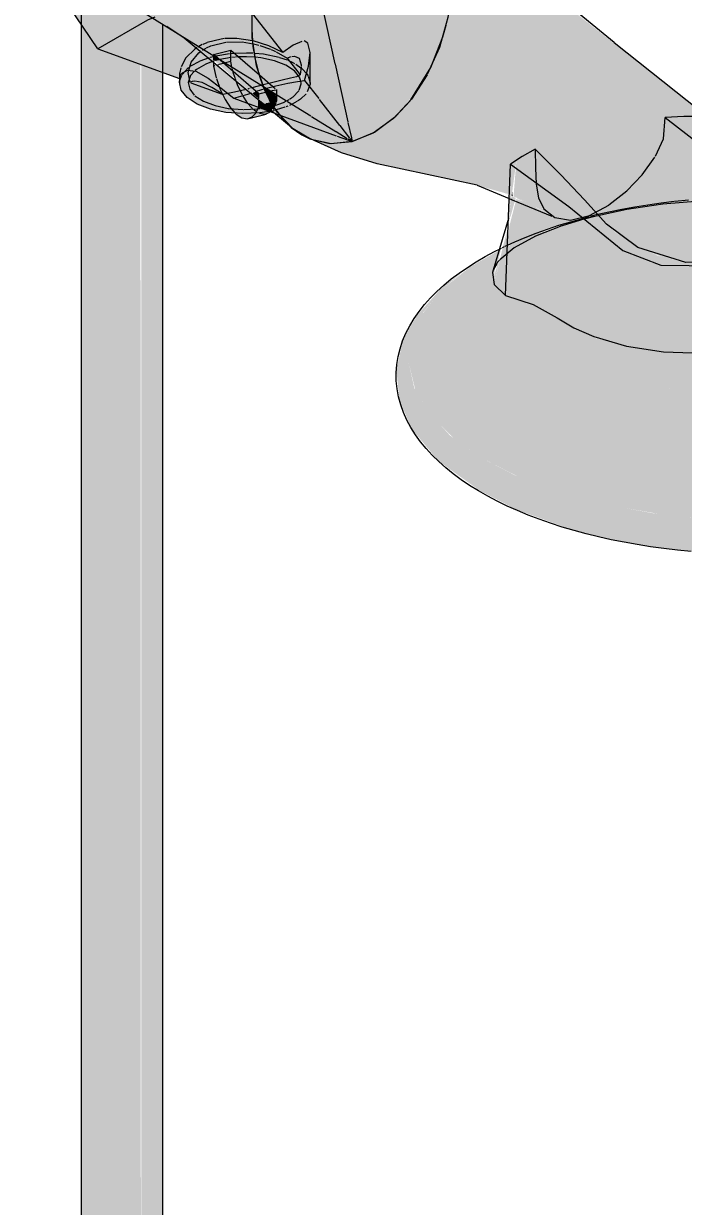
# Model space of a CAD drawing. Header units: metres. Extents: x -0.9 to 62, y -37.3 to 60.
# Drawn here: x 53.5355 to 53.7374, y 35.7004 to 36.0624 of the extents above; entities that cross this region are included whole.
import ezdxf

# ---------------------------------------------------------------- set-up
doc = ezdxf.new("R2010")
doc.units = ezdxf.units.M
for name, color, linetype, lineweight in [('A-ANNO-DIMS', 7, 'Continuous', 5), ('A-ANNO-DIMS-25', 7, 'Continuous', 5), ('P-PIPE', 7, 'Continuous', 5), ('P-SANR-FIXT', 7, 'Continuous', 5)]:
    doc.layers.add(name, color=color, linetype=linetype, lineweight=lineweight)
doc.styles.add('Arial_2', font='arial.ttf', dxfattribs={"height": 0.075})
doc.dimstyles.new('Diagonal_-_2_mm_Arial_-_PRETO', dxfattribs={"dimscale": 0.3048, "dimtxt": 0.076519, "dimasz": 0.246063, "dimexe": 0.19685, "dimexo": 0.123031, "dimgap": 0.04101, "dimtad": 1, "dimrnd": 0.01, "dimzin": 0, "dimdsep": 46, "dimtxsty": 'Arial_2', "dimblk1": 'OBLIQUE', "dimblk2": 'OBLIQUE', "dimsah": 1, "dimcen": 0.09, "dimdle": 0.19685, "dimazin": 0, "dimtfac": 1, "dimtdec": 4, "dimtix": 1, "dimtmove": 0, "dimatfit": 3, "dimfxl": 1, "dimtvp": 1, "dimtolj": 1, "dimtzin": 0, "dimarcsym": 2})

# ---------------------------------------------------------------- blocks, each defined once
blk = doc.blocks.new('UT_Chuveiro ou ducha - UT_Elétrico-3241184-3D_DT_03')
at = {"layer": 'P-SANR-FIXT', "true_color": 0x7f7f7f, "transparency": 33554560}
h = blk.add_hatch(color=8, dxfattribs=at)
h.paths.add_polyline_path([(11.54152, 36.03111), (11.5386, 36.03437), (11.53784, 36.03436), (11.54143, 36.0312)])
h.paths.add_polyline_path([(11.53237, 36.04667), (11.5307, 36.05204), (11.52608, 36.05212), (11.5322, 36.04682)])
h.paths.add_polyline_path([(11.51542, 36.05438), (11.51843, 36.05582), (11.52295, 36.05673), (11.52835, 36.05653), (11.53041, 36.05614), (11.53009, 36.05885), (11.53021, 36.06824), (11.53185, 36.07827), (11.53409, 36.08601), (11.53879, 36.09582), (11.54306, 36.10222), (11.5482, 36.10777), (11.55433, 36.11216), (11.56073, 36.11475), (11.48787, 36.14804), (11.48009, 36.1375), (11.47453, 36.12751), (11.47026, 36.11638), (11.46776, 36.10474), (11.46717, 36.09405), (11.46844, 36.08351), (11.47775, 36.07794), (11.47775, 36.10014), (11.4749, 36.1022), (11.4737, 36.10367), (11.47325, 36.10625), (11.47328, 36.11829), (11.47443, 36.12073), (11.47646, 36.12252), (11.4768, 36.12466), (11.47822, 36.12953), (11.48029, 36.13359), (11.48265, 36.13628), (11.48517, 36.13817), (11.48813, 36.13969), (11.49068, 36.14054), (11.49594, 36.14078), (11.50049, 36.13967), (11.5041, 36.13828), (11.50602, 36.1375), (11.50773, 36.13638), (11.51194, 36.13499), (11.51622, 36.1312), (11.51716, 36.13021), (11.51878, 36.12604), (11.51903, 36.1222), (11.51917, 36.12107), (11.51943, 36.11779), (11.51904, 36.11521), (11.51732, 36.11143), (11.51556, 36.10908), (11.51302, 36.10684), (11.51136, 36.10573), (11.50781, 36.10455), (11.50685, 36.10415), (11.50653, 36.10322), (11.50471, 36.10133), (11.50274, 36.1002), (11.50274, 36.06225), (11.5154, 36.0544)])
h = blk.add_hatch(color=8, dxfattribs=at)
h.paths.add_polyline_path([(11.55388, 36.02568), (11.56039, 36.02642), (11.53884, 36.03429), (11.54209, 36.03074), (11.54778, 36.02721), (11.55143, 36.0263)])
h.paths.add_polyline_path([(11.56073, 36.0263), (11.56776, 36.02926), (11.57498, 36.03506), (11.58076, 36.04217), (11.58524, 36.0501), (11.58848, 36.05832), (11.59076, 36.06824), (11.59144, 36.0795), (11.5904, 36.0893), (11.58827, 36.09714), (11.5845, 36.10431), (11.58119, 36.10841), (11.57852, 36.11085), (11.57326, 36.11394), (11.56714, 36.11532), (11.56073, 36.11475), (11.55388, 36.11184), (11.54736, 36.10687), (11.54172, 36.10034), (11.53707, 36.09265), (11.53356, 36.0842), (11.53131, 36.07548), (11.5307, 36.07166), (11.53027, 36.06718), (11.53009, 36.06253), (11.53031, 36.05796), (11.5307, 36.05608), (11.53298, 36.05551), (11.53853, 36.05312), (11.54094, 36.05189), (11.54304, 36.05245), (11.54449, 36.05177), (11.5451, 36.04901), (11.54514, 36.04484), (11.54615, 36.04499), (11.54746, 36.05011), (11.54783, 36.0519), (11.54756, 36.04314), (11.54657, 36.04105), (11.54402, 36.03879), (11.54223, 36.03777), (11.56039, 36.0265)])
h.paths.add_polyline_path([(11.53646, 36.04313), (11.54156, 36.04428), (11.54485, 36.04505), (11.54448, 36.04623), (11.54298, 36.04803), (11.53924, 36.05014), (11.53534, 36.05135), (11.53104, 36.05202), (11.5317, 36.04927), (11.53238, 36.04667), (11.53646, 36.04314)])
h = blk.add_hatch(color=8, dxfattribs=at)
h.paths.add_polyline_path([(11.60881, 36.00988), (11.60881, 36.00994), (11.60648, 36.01071), (11.60869, 36.00993)])
h.paths.add_polyline_path([(11.63696, 36.05967), (11.61102, 36.08124), (11.59029, 36.09833), (11.58635, 36.10195), (11.58544, 36.10289), (11.58883, 36.09538), (11.58924, 36.09388), (11.60892, 36.08066), (11.62882, 36.06603), (11.63677, 36.05983)])
h.paths.add_polyline_path([(11.58487, 36.10409), (11.58343, 36.10608), (11.58432, 36.10474), (11.58482, 36.10414)])
for points in [[(11.50274, 36.06225), (11.50273, 36.1002), (11.50058, 36.09928), (11.497, 36.09828), (11.49213, 36.09768), (11.48767, 36.09773), (11.48363, 36.09826), (11.47967, 36.09937), (11.47775, 36.10002), (11.47775, 36.07774), (11.5027, 36.06227)], [(11.50274, 36.04747), (11.5027, 36.06227), (11.47775, 36.07774), (11.47775, 36.06223), (11.48286, 36.05472), (11.50269, 36.04748)], [(11.54491, 36.04481), (11.5451, 36.04499), (11.54499, 36.05011), (11.54448, 36.05181), (11.54304, 36.05228), (11.54304, 36.04799), (11.54464, 36.04603), (11.54487, 36.04499)], [(11.52725, 36.03484), (11.53134, 36.03522), (11.53171, 36.03689), (11.52459, 36.03957), (11.5299, 36.04127), (11.51827, 36.0508), (11.51851, 36.0484), (11.52006, 36.0431), (11.52114, 36.04062), (11.52295, 36.03743), (11.52446, 36.03554), (11.52524, 36.03499), (11.52703, 36.03486)], [(11.5186, 36.05091), (11.51849, 36.0511), (11.51851, 36.05099)], [(11.53357, 36.04313), (11.5322, 36.04682), (11.52608, 36.05212), (11.52172, 36.05163), (11.52046, 36.05126), (11.53356, 36.04314)], [(11.51023, 36.03974), (11.51023, 36.04812), (11.50837, 36.04688), (11.50785, 36.0456), (11.50848, 36.04187), (11.50898, 36.04127)], [(11.52495, 36.03501), (11.52283, 36.03762), (11.5206, 36.04094), (11.51131, 36.04445), (11.51262, 36.0448), (11.51482, 36.04435), (11.51872, 36.04231), (11.52083, 36.04127), (11.52006, 36.0431), (11.51553, 36.04636), (11.51256, 36.0478), (11.51128, 36.04648), (11.51056, 36.0444), (11.51056, 36.04808), (11.51023, 36.04812), (11.51023, 36.03974), (11.51328, 36.03776), (11.51827, 36.03603), (11.52347, 36.03512), (11.52473, 36.03503)], [(11.5322, 36.03931), (11.53192, 36.04113), (11.53114, 36.04158), (11.53013, 36.04107), (11.53199, 36.03949)], [(11.53423, 36.04139), (11.53575, 36.04178), (11.53447, 36.04258), (11.53388, 36.0422), (11.53405, 36.0417)], [(11.53601, 36.03832), (11.53752, 36.03869), (11.53732, 36.04081), (11.53543, 36.0417), (11.53423, 36.04139), (11.53579, 36.03869)], [(11.5322, 36.03736), (11.53394, 36.03779), (11.5322, 36.03921), (11.5322, 36.03794)], [(11.53527, 36.03559), (11.53603, 36.03595), (11.53394, 36.03779), (11.5322, 36.03736), (11.5322, 36.03671), (11.53428, 36.03595)], [(11.53609, 36.03591), (11.5368, 36.03695), (11.53577, 36.03825), (11.53405, 36.0377), (11.53603, 36.03595)], [(11.53681, 36.03694), (11.53732, 36.03865), (11.53601, 36.03832), (11.5368, 36.03695)], [(11.53737, 36.03597), (11.54223, 36.03777), (11.53752, 36.04069), (11.53732, 36.03821), (11.53688, 36.03682), (11.53735, 36.03601)], [(11.56073, 36.0263), (11.54223, 36.03777), (11.54033, 36.03697), (11.53748, 36.03579), (11.5386, 36.03437), (11.56039, 36.02642)], [(11.52866, 36.03327), (11.53013, 36.03384), (11.53117, 36.03503), (11.52524, 36.0347), (11.52703, 36.03356), (11.52797, 36.0334)], [(11.52866, 36.03327), (11.53549, 36.03522), (11.53545, 36.03552), (11.53527, 36.03559), (11.53081, 36.03461), (11.53013, 36.03384), (11.52943, 36.03357)], [(11.69027, 36.00904), (11.68618, 36.01553), (11.67897, 36.02246), (11.66785, 36.03398), (11.65652, 36.03366), (11.67464, 36.01994), (11.68765, 36.01063), (11.68983, 36.00905), (11.68992, 36.00905)], [(11.60981, 36.00954), (11.60981, 36.00955), (11.6095, 36.00965)], [(11.60981, 36.00959), (11.60967, 36.01092), (11.60951, 36.0097)], [(11.66779, 35.96151), (11.68123, 35.96271), (11.69057, 35.96448), (11.70035, 35.96767), (11.70852, 35.97197), (11.71404, 35.97669), (11.71706, 35.98207), (11.71706, 35.98772), (11.71542, 35.99132), (11.71242, 35.99471), (11.6965, 36.00595), (11.69852, 36.00288), (11.69792, 35.9992), (11.69459, 35.99557), (11.6874, 35.99184), (11.68037, 35.98963), (11.67175, 35.98818), (11.66186, 35.9879), (11.65438, 35.98866), (11.64807, 35.99036), (11.6435, 35.99294), (11.62346, 35.97231), (11.62918, 35.96902), (11.6349, 35.96653), (11.64462, 35.96364), (11.65593, 35.96192), (11.66354, 35.96166)], [(11.60659, 35.99364), (11.6076, 35.99765), (11.60662, 35.99378)], [(11.68651, 35.91032), (11.70538, 35.9114), (11.72237, 35.91376), (11.73438, 35.91624), (11.72136, 35.93523), (11.70777, 35.9496), (11.68955, 35.94694), (11.6699, 35.94782), (11.6536, 35.95162), (11.64099, 35.95826), (11.63461, 35.96661), (11.62705, 35.97018), (11.61614, 35.97647), (11.6076, 35.97914), (11.60418, 35.98251), (11.60363, 35.98621), (11.60588, 35.99313), (11.5968, 35.98794), (11.58844, 35.98122), (11.58229, 35.97367), (11.57892, 35.96639), (11.57801, 35.95864), (11.57998, 35.95042), (11.58396, 35.94341), (11.59162, 35.93563), (11.59971, 35.92978), (11.61147, 35.92374), (11.62372, 35.91909), (11.63811, 35.91519), (11.6552, 35.91223), (11.6706, 35.91073), (11.67981, 35.9105)], [(11.68651, 35.90004), (11.70592, 35.90118), (11.72239, 35.90348), (11.73438, 35.90595), (11.7357, 35.90688), (11.73607, 35.9104), (11.7357, 35.91303), (11.73438, 35.91624), (11.71916, 35.9131), (11.70307, 35.91111), (11.68651, 35.91032), (11.66779, 35.91096), (11.65255, 35.91258), (11.63721, 35.91543), (11.62269, 35.91948), (11.61081, 35.924), (11.59971, 35.92978), (11.59069, 35.9363), (11.58358, 35.94408), (11.5797, 35.95091), (11.57801, 35.95864), (11.57892, 35.96639), (11.58243, 35.97398), (11.58877, 35.98149), (11.59432, 35.98621), (11.58844, 35.98196), (11.58071, 35.97325), (11.57781, 35.96849), (11.57614, 35.96499), (11.57424, 35.9565), (11.57517, 35.94709), (11.57892, 35.9384), (11.58703, 35.92857), (11.59971, 35.91949), (11.61081, 35.91371), (11.62617, 35.90814), (11.63811, 35.9049), (11.65363, 35.9021), (11.6699, 35.90047), (11.68002, 35.9002)], [(11.68955, 35.94694), (11.70777, 35.9496), (11.69057, 35.96448), (11.67954, 35.96239), (11.66779, 35.96151), (11.6552, 35.96203), (11.6435, 35.96397), (11.6349, 35.96623), (11.64099, 35.95826), (11.6536, 35.95162), (11.6706, 35.94766), (11.68008, 35.9473)]]:
    blk.add_hatch(color=8, dxfattribs=at).paths.add_polyline_path(points)
h = blk.add_hatch(color=8, dxfattribs=at)
h.paths.add_polyline_path([(11.62271, 36.00303), (11.61886, 36.00595), (11.61105, 36.00909), (11.61118, 36.0089), (11.61784, 36.00572), (11.62097, 36.004)])
h.paths.add_polyline_path([(11.61101, 36.00897), (11.61083, 36.00921), (11.61097, 36.00899)])
h.paths.add_polyline_path([(11.6095, 36.00968), (11.60951, 36.0097), (11.60919, 36.0098)])
h.paths.add_polyline_path([(11.60881, 36.00994), (11.60882, 36.00995), (11.60848, 36.01008)])
h.paths.add_polyline_path([(11.59157, 36.09703), (11.58733, 36.10092), (11.59153, 36.09707)])
h = blk.add_hatch(color=8, dxfattribs=at)
h.paths.add_polyline_path([(11.67175, 35.98872), (11.68138, 35.99013), (11.68742, 35.99232), (11.69198, 35.99593), (11.69378, 36.00001), (11.69288, 36.00453), (11.6912, 36.00698), (11.68588, 36.00766), (11.67483, 36.00814), (11.66303, 36.00771), (11.65222, 36.00659), (11.64714, 36.00612), (11.6525, 36.00693), (11.66822, 36.00862), (11.68434, 36.00919), (11.68909, 36.00935), (11.68508, 36.01269), (11.66691, 36.02563), (11.65652, 36.03366), (11.66799, 36.03393), (11.67759, 36.02614), (11.67301, 36.03051), (11.66496, 36.03736), (11.62277, 36.07063), (11.61225, 36.07827), (11.59969, 36.08694), (11.58924, 36.09377), (11.59088, 36.08648), (11.59147, 36.0774), (11.59043, 36.0668), (11.5879, 36.05685), (11.58481, 36.04901), (11.57908, 36.03979), (11.573, 36.03322), (11.56759, 36.02913), (11.56039, 36.02627), (11.55388, 36.02568), (11.54857, 36.02679), (11.55694, 36.02311), (11.56321, 36.02105), (11.57239, 36.01856), (11.58104, 36.01674), (11.58653, 36.01574), (11.59886, 36.01291), (11.60882, 36.01014), (11.60943, 36.01955), (11.61358, 36.0222), (11.61678, 36.02389), (11.62828, 36.01223), (11.63614, 36.00385), (11.63607, 36.00365), (11.6392, 36.00039), (11.6435, 35.99682), (11.64829, 35.99383), (11.65593, 35.99087), (11.66447, 35.98917), (11.66899, 35.98889)])
h.paths.add_polyline_path([(11.5853, 36.01615), (11.58071, 36.01704), (11.58524, 36.01616)])
h = blk.add_hatch(color=8, dxfattribs=at)
h.paths.add_polyline_path([(11.53727, 36.03486), (11.53591, 36.0357), (11.53568, 36.03544), (11.53665, 36.03509)])
h.paths.add_polyline_path([(11.52006, 36.0431), (11.51846, 36.0486), (11.51827, 36.05018), (11.51827, 36.0508), (11.51543, 36.04971), (11.51259, 36.04784), (11.51328, 36.04761), (11.51803, 36.04468), (11.5194, 36.04362)])
h.paths.add_polyline_path([(11.50785, 36.0456), (11.50848, 36.04716), (11.51056, 36.04808), (11.51076, 36.04812), (11.51147, 36.05058), (11.51398, 36.05353), (11.5146, 36.0539), (11.50728, 36.0593), (11.50274, 36.06195), (11.50274, 36.04747), (11.50747, 36.04574)])
h.paths.add_polyline_path([(11.47775, 36.06223), (11.47775, 36.07774), (11.46844, 36.08351), (11.47389, 36.06789)])
h = blk.add_hatch(color=8, dxfattribs=at)
h.paths.add_polyline_path([(11.5386, 36.03437), (11.53689, 36.03588), (11.53625, 36.03576), (11.53784, 36.03465), (11.53828, 36.03449)])
h.paths.add_polyline_path([(11.52106, 36.04078), (11.5206, 36.04109), (11.51587, 36.04384), (11.51482, 36.04435), (11.51177, 36.04468), (11.51135, 36.04432), (11.52098, 36.04081)])
h.paths.add_polyline_path([(11.5146, 36.0539), (11.5154, 36.0544), (11.50848, 36.05842), (11.51398, 36.05438)])
h = blk.add_hatch(color=8, dxfattribs=at)
h.paths.add_polyline_path([(11.51056, 36.0444), (11.51147, 36.04667), (11.51398, 36.04889), (11.51661, 36.05024), (11.51827, 36.05108), (11.51456, 36.05387), (11.51341, 36.05294), (11.51128, 36.04993), (11.51056, 36.04648), (11.51056, 36.0447)])
h.paths.add_polyline_path([(11.53104, 36.05202), (11.53041, 36.05614), (11.52703, 36.05677), (11.52115, 36.05651), (11.51661, 36.05508), (11.51553, 36.05431), (11.51827, 36.05294), (11.52384, 36.05405), (11.52608, 36.05212), (11.5307, 36.05204), (11.53098, 36.05202)])
h = blk.add_hatch(color=8, dxfattribs=at)
h.paths.add_polyline_path([(11.54304, 36.04799), (11.54298, 36.05244), (11.5404, 36.05208), (11.53567, 36.0545), (11.5307, 36.05608), (11.53041, 36.05614), (11.53104, 36.05202), (11.53434, 36.05156), (11.53752, 36.05079), (11.54146, 36.04901), (11.54298, 36.04803)])
h.paths.add_polyline_path([(11.51827, 36.05108), (11.5182, 36.05126), (11.51827, 36.05129), (11.51827, 36.05262), (11.51541, 36.05438), (11.5146, 36.0539), (11.51803, 36.05126)])
h.paths.add_polyline_path([(11.52028, 36.05137), (11.52559, 36.05254), (11.52358, 36.05428), (11.51827, 36.05293), (11.51851, 36.05247), (11.51981, 36.05167)])
h = blk.add_hatch(color=8, dxfattribs=at)
h.paths.add_polyline_path([(11.51852, 36.05089), (11.5185, 36.051), (11.51852, 36.05089)])
h.paths.add_polyline_path([(11.51869, 36.05094), (11.52028, 36.05137), (11.51827, 36.0524), (11.51851, 36.05108), (11.51865, 36.05097)])
h.paths.add_polyline_path([(11.51827, 36.0512), (11.51827, 36.05128), (11.5182, 36.05126)])
h = blk.add_hatch(color=8, dxfattribs=at)
h.paths.add_polyline_path([(11.52996, 36.04122), (11.53133, 36.04164), (11.51998, 36.05132), (11.51881, 36.05084), (11.5237, 36.04656), (11.52993, 36.04125)])
h.paths.add_polyline_path([(11.53197, 36.03679), (11.5322, 36.03794), (11.53199, 36.03949), (11.52993, 36.04121), (11.52481, 36.03941), (11.53171, 36.03689)])
h = blk.add_hatch(color=8, dxfattribs=at)
h.paths.add_polyline_path([(11.53133, 36.04164), (11.53372, 36.04268), (11.53356, 36.04314), (11.52034, 36.05115), (11.5307, 36.04219)])
h.paths.add_polyline_path([(11.53447, 36.04258), (11.53622, 36.04335), (11.53238, 36.04667), (11.53358, 36.04313), (11.5343, 36.04268)])
h = blk.add_hatch(color=8, dxfattribs=at)
h.paths.add_polyline_path([(11.53625, 36.03576), (11.53727, 36.03616), (11.53674, 36.03678), (11.53609, 36.03591)])
h.paths.add_polyline_path([(11.54223, 36.03777), (11.54485, 36.03927), (11.5472, 36.04209), (11.54782, 36.04435), (11.54768, 36.05215), (11.54695, 36.04787), (11.54615, 36.04499), (11.5451, 36.04484), (11.54485, 36.0448), (11.5386, 36.04366), (11.53665, 36.04298), (11.53752, 36.04222), (11.53752, 36.04069), (11.54178, 36.03804)])
h = blk.add_hatch(color=8, dxfattribs=at)
h.paths.add_polyline_path([(11.53382, 36.0424), (11.5343, 36.04268), (11.53357, 36.04313), (11.53372, 36.04268)])
h.paths.add_polyline_path([(11.5322, 36.04088), (11.53423, 36.04139), (11.53367, 36.04236), (11.53146, 36.04153), (11.53219, 36.04089)])
h.paths.add_polyline_path([(11.53575, 36.04178), (11.53732, 36.04239), (11.53622, 36.04307), (11.53447, 36.04258), (11.53532, 36.04205)])
h = blk.add_hatch(color=8, dxfattribs=at)
h.paths.add_polyline_path([(11.53394, 36.03779), (11.53601, 36.03832), (11.53405, 36.04135), (11.5322, 36.04084), (11.53244, 36.03911), (11.53321, 36.03844)])
h.paths.add_polyline_path([(11.53752, 36.04069), (11.53732, 36.04217), (11.53589, 36.0417), (11.53733, 36.0408)])
h = blk.add_hatch(color=8, dxfattribs=at)
h.paths.add_polyline_path([(11.53527, 36.03559), (11.53568, 36.03544), (11.53591, 36.0357)])
h.paths.add_polyline_path([(11.53117, 36.03503), (11.53405, 36.03537), (11.53527, 36.03559), (11.53188, 36.03656), (11.53122, 36.03509)])
h = blk.add_hatch(color=8, dxfattribs=at)
h.paths.add_polyline_path([(11.61097, 36.02057), (11.60919, 36.01939), (11.60898, 36.0099), (11.60952, 36.00976), (11.6109, 36.02001)])
h.paths.add_polyline_path([(11.61938, 36.00572), (11.61775, 36.00907), (11.61696, 36.01372), (11.61673, 36.02393), (11.61097, 36.02057), (11.61008, 36.00949), (11.61886, 36.00595)])
h = blk.add_hatch(color=8, dxfattribs=at)
h.paths.add_polyline_path([(11.66354, 35.98775), (11.67383, 35.98845), (11.68138, 35.98984), (11.68969, 35.9928), (11.69493, 35.99593), (11.69797, 35.99949), (11.69852, 36.00288), (11.69613, 36.00612), (11.6915, 36.00693), (11.69309, 36.00421), (11.69358, 35.99956), (11.69151, 35.99557), (11.6874, 35.99231), (11.68037, 35.98977), (11.67175, 35.98872), (11.66186, 35.98949), (11.65438, 35.99131), (11.64668, 35.9948), (11.64148, 35.99837), (11.63848, 36.00103), (11.63591, 36.00361), (11.63176, 36.00252), (11.64462, 35.99231), (11.64829, 35.99024), (11.65593, 35.98839), (11.66282, 35.98782)])
h.paths.add_polyline_path([(11.63154, 36.0027), (11.6356, 36.00416), (11.62017, 36.02056), (11.61673, 36.02393), (11.61698, 36.01371), (11.6302, 36.0038), (11.6314, 36.00282)])
h.paths.add_polyline_path([(11.69334, 36.00896), (11.68683, 36.01491), (11.69027, 36.00904), (11.69309, 36.00896)])
h = blk.add_hatch(color=8, dxfattribs=at)
h.paths.add_polyline_path([(11.62346, 35.97231), (11.6435, 35.99294), (11.63166, 36.00249), (11.62271, 35.99965), (11.61537, 35.99655), (11.60919, 35.99287), (11.60811, 35.99197), (11.6076, 35.97914), (11.61614, 35.97647), (11.62105, 35.97367)])
h.paths.add_polyline_path([(11.6082, 35.99433), (11.62088, 35.99949), (11.6314, 36.00282), (11.62334, 36.00907), (11.61696, 36.01358), (11.61716, 36.01223), (11.61813, 36.0083), (11.61938, 36.00572), (11.62271, 36.00303), (11.61387, 36.00773), (11.61094, 36.00869), (11.60889, 36.00079), (11.60844, 35.99655)])
h.paths.add_polyline_path([(11.60853, 36.0026), (11.60907, 36.00644), (11.60939, 36.00968), (11.60881, 36.00988), (11.60854, 36.0029)])
h.paths.add_polyline_path([(11.60914, 36.00319), (11.61076, 36.00909), (11.6098, 36.00945), (11.60919, 36.00365)])
h = blk.add_hatch(color=8, dxfattribs=at)
h.paths.add_polyline_path([(11.60627, 35.99336), (11.60662, 35.99378), (11.60638, 35.99378)])
h.paths.add_polyline_path([(11.60842, 35.99999), (11.60859, 35.99799), (11.60859, 36.00057), (11.60846, 36.00013)])
h.paths.add_polyline_path([(11.60847, 36.00112), (11.60919, 36.00365), (11.60981, 36.0095), (11.60947, 36.00945), (11.60849, 36.00156)])
h.paths.add_polyline_path([(11.60708, 35.99534), (11.60832, 36.00066), (11.6076, 35.99765), (11.60731, 35.99636)])
h.paths.add_polyline_path([(11.60656, 35.99353), (11.60677, 35.99396), (11.60659, 35.99364)])
h = blk.add_hatch(color=8, dxfattribs=at)
h.paths.add_polyline_path([(11.60981, 36.00955), (11.60981, 36.00959), (11.6095, 36.00968)])
h.paths.add_polyline_path([(11.6095, 36.00965), (11.6095, 36.00968), (11.60939, 36.00968)])
h = blk.add_hatch(color=8, dxfattribs=at)
h.paths.add_polyline_path([(11.6422, 36.00496), (11.64894, 36.00612), (11.66024, 36.00748), (11.67111, 36.00808), (11.68156, 36.00794), (11.69064, 36.00708), (11.6912, 36.00698), (11.68942, 36.00906), (11.67791, 36.00909), (11.66139, 36.00803), (11.64668, 36.00602), (11.64203, 36.00495)])
h.paths.add_polyline_path([(11.70408, 36.00348), (11.69744, 36.00885), (11.69039, 36.00883), (11.6915, 36.00693), (11.69852, 36.00545), (11.70328, 36.00376)])
h = blk.add_hatch(color=8, dxfattribs=at)
h.paths.add_polyline_path([(11.60363, 35.98621), (11.60529, 35.98962), (11.60627, 35.99336), (11.60588, 35.99313), (11.60391, 35.98706)])
h.paths.add_polyline_path([(11.6053, 35.98918), (11.60589, 35.99042), (11.60547, 35.98977)])
h.paths.add_polyline_path([(11.6059, 35.99013), (11.61107, 35.99421), (11.61886, 35.99813), (11.62733, 36.00122), (11.61661, 35.99784), (11.60669, 35.9936), (11.60634, 35.99207)])
h = blk.add_hatch(color=8, dxfattribs=at)
h.paths.add_polyline_path([(11.6076, 35.97914), (11.60811, 35.99197), (11.60589, 35.99008), (11.60418, 35.98251), (11.60589, 35.98083)])
h.paths.add_polyline_path([(11.60391, 35.98436), (11.6046, 35.98794), (11.60363, 35.98621)])
h.paths.add_polyline_path([(11.60418, 35.98251), (11.60577, 35.99002), (11.6053, 35.98918), (11.60391, 35.98436)])
h.paths.add_polyline_path([(11.60588, 35.99313), (11.60627, 35.99336), (11.60609, 35.99378), (11.60589, 35.99318)])
h.paths.add_polyline_path([(11.60669, 35.9936), (11.6082, 35.99433), (11.6081, 35.99886), (11.60673, 35.99378)])
h = blk.add_hatch(color=8, dxfattribs=at)
h.paths.add_polyline_path([(11.60506, 35.98875), (11.60554, 35.99002), (11.60529, 35.98962)])
h.paths.add_polyline_path([(11.60581, 35.99006), (11.6059, 35.99013), (11.60589, 35.99042)])
at = {"layer": 'P-SANR-FIXT'}
for p, q in [((11.46844, 36.08351), (11.50321, 36.06195)), ((11.52996, 36.06494), (11.52996, 36.06062)), ((11.48286, 36.05472), (11.50785, 36.0456)), ((11.50783, 36.04613), (11.50783, 36.04417)), ((11.53221, 36.04665), (11.53347, 36.04306)), ((11.52446, 36.03954), (11.53727, 36.03486)), ((11.52911, 36.03335), (11.53443, 36.03469)), ((11.53545, 36.03517), (11.53398, 36.03461)), ((11.53987, 36.03273), (11.54152, 36.03111)), ((11.54157, 36.03107), (11.54208, 36.03063)), ((11.6076, 35.97914), (11.60919, 36.01939)), ((11.59898, 36.0129), (11.60877, 36.00886)), ((11.60853, 36.00277), (11.60385, 35.98696))]:
    blk.add_line(p, q, dxfattribs=at)
at = {"layer": 'P-SANR-FIXT', "color": 251, "true_color": 0x5f5f5f}
for p, q in [((11.55145, 36.06818), (11.55545, 36.0501)), ((11.53014, 36.06553), (11.53947, 36.05356)), ((11.53049, 36.05623), (11.5322, 36.0558)), ((11.51378, 36.0554), (11.51349, 36.05522)), ((11.51491, 36.05425), (11.51527, 36.05448)), ((11.51827, 36.0524), (11.51827, 36.05129)), ((11.52358, 36.05098), (11.52358, 36.05428)), ((11.52607, 36.05218), (11.52384, 36.05201)), ((11.53249, 36.05571), (11.53574, 36.05455)), ((11.53749, 36.05375), (11.54081, 36.05184)), ((11.54081, 36.05184), (11.54198, 36.05228)), ((11.54227, 36.05235), (11.54304, 36.05245)), ((11.54783, 36.04809), (11.54783, 36.05342)), ((11.51133, 36.04944), (11.5141, 36.05095)), ((11.51421, 36.051), (11.51704, 36.05202)), ((11.51868, 36.04952), (11.51827, 36.04941)), ((11.51988, 36.04982), (11.5195, 36.04972)), ((11.53133, 36.04164), (11.51958, 36.05181)), ((11.52366, 36.05199), (11.52024, 36.05141)), ((11.52358, 36.05075), (11.52195, 36.05034)), ((11.52394, 36.04906), (11.52358, 36.05075)), ((11.54081, 36.05184), (11.54482, 36.04671)), ((11.54511, 36.0492), (11.54482, 36.04671)), ((11.54514, 36.04883), (11.54543, 36.04859)), ((11.54543, 36.04859), (11.54686, 36.04704)), ((11.55548, 36.05001), (11.5594, 36.03229)), ((11.53238, 36.04667), (11.53646, 36.04313)), ((11.54464, 36.04603), (11.54304, 36.04799)), ((11.54615, 36.04499), (11.55049, 36.03943)), ((11.54783, 36.04417), (11.54783, 36.048)), ((11.52919, 36.04249), (11.52877, 36.04237)), ((11.53358, 36.04313), (11.5406, 36.03877)), ((11.54782, 36.0439), (11.54699, 36.04149)), ((11.53055, 36.03604), (11.52884, 36.03789)), ((11.5322, 36.03736), (11.5322, 36.03921)), ((11.5322, 36.03736), (11.53394, 36.03779)), ((11.54094, 36.03856), (11.54803, 36.03417)), ((11.54381, 36.03856), (11.54231, 36.03773)), ((11.55066, 36.03921), (11.55687, 36.03124)), ((11.53139, 36.03541), (11.53075, 36.03588)), ((11.53201, 36.03672), (11.5322, 36.03736)), ((11.53282, 36.03645), (11.5349, 36.03681)), ((11.53716, 36.03591), (11.53655, 36.03577)), ((11.53884, 36.03429), (11.55585, 36.02808)), ((11.54831, 36.03399), (11.5557, 36.02941)), ((11.55691, 36.03119), (11.55991, 36.02734)), ((11.55943, 36.03218), (11.56048, 36.02743)), ((11.55584, 36.02933), (11.55921, 36.02724)), ((11.55608, 36.02799), (11.56073, 36.0263)), ((11.55946, 36.02709), (11.56073, 36.0263)), ((11.56001, 36.02723), (11.56073, 36.0263)), ((11.5605, 36.02735), (11.56073, 36.0263)), ((11.60936, 36.00862), (11.6097, 36.00848)), ((11.60521, 35.98934), (11.60494, 35.98898))]:
    blk.add_line(p, q, dxfattribs=at)
at = {"layer": 'P-SANR-FIXT', "color": 250, "true_color": 0x3f3f3f}
for p, q in [((11.50321, 36.06195), (11.53357, 36.04313)), ((11.52996, 36.06062), (11.53036, 36.05544)), ((11.58848, 36.05832), (11.5895, 36.06194)), ((11.51484, 36.05596), (11.5138, 36.05541)), ((11.5162, 36.05656), (11.51497, 36.05603)), ((11.52547, 36.05784), (11.5219, 36.05781)), ((11.53026, 36.05714), (11.52547, 36.05784)), ((11.58481, 36.04901), (11.58848, 36.05832)), ((11.51381, 36.05343), (11.51455, 36.054)), ((11.51528, 36.05449), (11.51589, 36.05484)), ((11.51827, 36.05294), (11.52358, 36.05428)), ((11.51958, 36.05181), (11.51827, 36.05294)), ((11.51827, 36.05293), (11.51827, 36.05262)), ((11.52363, 36.05424), (11.53237, 36.04667)), ((11.50825, 36.04884), (11.50793, 36.04744)), ((11.50867, 36.04684), (11.51067, 36.04896)), ((11.51819, 36.05085), (11.51597, 36.05003)), ((11.51827, 36.05108), (11.51827, 36.04941)), ((11.51827, 36.04941), (11.51913, 36.04578)), ((11.53102, 36.05138), (11.53221, 36.04665)), ((11.57865, 36.03906), (11.58481, 36.04901)), ((11.50791, 36.0473), (11.50783, 36.04613)), ((11.50783, 36.04613), (11.50785, 36.0456)), ((11.50788, 36.0448), (11.50855, 36.04665)), ((11.51919, 36.04559), (11.52034, 36.04231)), ((11.51135, 36.04432), (11.52098, 36.04081)), ((11.51482, 36.04435), (11.51262, 36.0448)), ((11.51782, 36.04289), (11.51482, 36.04435)), ((11.52096, 36.04087), (11.51782, 36.04289)), ((11.53336, 36.04362), (11.53298, 36.04352)), ((11.53347, 36.04306), (11.53537, 36.03904)), ((11.51262, 36.04034), (11.51526, 36.03863)), ((11.5741, 36.03404), (11.57844, 36.0388)), ((11.52288, 36.03644), (11.52733, 36.03611)), ((11.52757, 36.03611), (11.53166, 36.03631)), ((11.53134, 36.03522), (11.53201, 36.03672)), ((11.53182, 36.03632), (11.5326, 36.03642)), ((11.53398, 36.03461), (11.53231, 36.03491)), ((11.5363, 36.03571), (11.53534, 36.03552)), ((11.5372, 36.03606), (11.53987, 36.03273)), ((11.53727, 36.03486), (11.5386, 36.03437)), ((11.54152, 36.03111), (11.54157, 36.03107)), ((11.54208, 36.03063), (11.54535, 36.02834)), ((11.56759, 36.02913), (11.5741, 36.03404)), ((11.54776, 36.02714), (11.55388, 36.02568)), ((11.56073, 36.0263), (11.56759, 36.02913)), ((11.55401, 36.02567), (11.56073, 36.0263)), ((11.60898, 36.00878), (11.60936, 36.00862)), ((11.6097, 36.00848), (11.6218, 36.00351)), ((11.63337, 36.00368), (11.63921, 36.00685)), ((11.66361, 36.00837), (11.65944, 36.00795)), ((11.62399, 36.00066), (11.62761, 36.00176)), ((11.63156, 36.00254), (11.62497, 36.00053)), ((11.62761, 36.00176), (11.63132, 36.00279)), ((11.63166, 36.00288), (11.63335, 36.00331)), ((11.63443, 36.0033), (11.63166, 36.00257)), ((11.62046, 35.9995), (11.62399, 36.00066)), ((11.60753, 35.99426), (11.60821, 35.99457)), ((11.606, 35.9935), (11.60635, 35.99368)), ((11.60675, 35.99388), (11.60732, 35.99416)), ((11.60494, 35.98898), (11.60388, 35.98704)), ((11.60577, 35.99002), (11.60521, 35.98934))]:
    blk.add_line(p, q, dxfattribs=at)
at = {"layer": 'P-SANR-FIXT', "color": 8, "true_color": 0x6f6f6f}
for p, q in [((11.51727, 36.05209), (11.51826, 36.05236)), ((11.51897, 36.05253), (11.52322, 36.05325)), ((11.52336, 36.05326), (11.52467, 36.05338)), ((11.51933, 36.05118), (11.51895, 36.05108)), ((11.51996, 36.05134), (11.51963, 36.05126)), ((11.52122, 36.05015), (11.52006, 36.04986)), ((11.52195, 36.05034), (11.52162, 36.05025)), ((11.52406, 36.04855), (11.52394, 36.04906)), ((11.53852, 36.05205), (11.54079, 36.05127)), ((11.54343, 36.05001), (11.54505, 36.04891)), ((11.52445, 36.04712), (11.52408, 36.04848)), ((11.52497, 36.04549), (11.52445, 36.04712)), ((11.54505, 36.04482), (11.54464, 36.04603)), ((11.54686, 36.04704), (11.54725, 36.04639)), ((11.54729, 36.04632), (11.54783, 36.04434)), ((11.53219, 36.04089), (11.53133, 36.04164)), ((11.53301, 36.04109), (11.53423, 36.04139)), ((11.53394, 36.04245), (11.53449, 36.04261)), ((11.53575, 36.04178), (11.53733, 36.04217)), ((11.53646, 36.04313), (11.53713, 36.04255)), ((11.53752, 36.04222), (11.53752, 36.04069)), ((11.54253, 36.03993), (11.54438, 36.04185)), ((11.54447, 36.042), (11.5451, 36.04393)), ((11.52879, 36.03796), (11.52722, 36.04036)), ((11.5322, 36.03941), (11.5322, 36.04088)), ((11.53221, 36.04089), (11.53296, 36.04107)), ((11.53394, 36.03779), (11.5343, 36.03788)), ((11.53441, 36.03791), (11.5355, 36.03819)), ((11.54068, 36.03878), (11.54138, 36.03916)), ((11.54152, 36.03925), (11.54241, 36.03984)), ((11.54231, 36.03773), (11.54156, 36.03738)), ((11.53502, 36.03684), (11.53603, 36.03707)), ((11.53665, 36.03656), (11.5364, 36.03617)), ((11.54015, 36.03682), (11.53742, 36.03598)), ((11.541, 36.03714), (11.54042, 36.03692))]:
    blk.add_line(p, q, dxfattribs=at)
at = {"layer": 'P-SANR-FIXT', "color": 8, "true_color": 0x777777}
for p, q in [((11.53441, 36.04144), (11.53575, 36.04178)), ((11.54511, 36.04419), (11.54505, 36.04482)), ((11.5451, 36.04393), (11.54511, 36.04416)), ((11.54783, 36.04416), (11.54782, 36.0439)), ((11.53601, 36.03832), (11.53733, 36.03865)), ((11.53666, 36.03724), (11.53824, 36.03773)), ((11.53735, 36.03815), (11.53684, 36.0369)), ((11.53752, 36.03869), (11.53737, 36.0382)), ((11.53752, 36.04069), (11.53752, 36.03921)), ((11.53752, 36.03909), (11.53752, 36.03869))]:
    blk.add_line(p, q, dxfattribs=at)
at = {"layer": 'P-SANR-FIXT'}
for points in [[(11.53537, 36.03904, 0), (11.53405, 36.0417, 0), (11.53143, 36.04948, 0), (11.53009, 36.05819, 0), (11.53009, 36.06743, 0), (11.53143, 36.07682, 0), (11.53405, 36.08592, 0), (11.53784, 36.09435, 0), (11.54262, 36.10174, 0), (11.54531, 36.10493, 0)], [(11.64085, 36.05661, 0), (11.59414, 36.09497, 0), (11.58698, 36.10163, 0), (11.58513, 36.10376, 0), (11.58459, 36.1045, 0)], [(11.48286, 36.05472, 0), (11.47389, 36.06789, 0), (11.46844, 36.08351, 0)], [(11.54157, 36.03107, 0), (11.50928, 36.05789, 0), (11.50397, 36.06148, 0)], [(11.64085, 36.05661, 0), (11.66718, 36.03565, 0), (11.67491, 36.02888, 0), (11.6798, 36.02397, 0), (11.68696, 36.01483, 0), (11.69276, 36.00491, 0)], [(11.53036, 36.05544, 0), (11.5307, 36.05312, 0), (11.53102, 36.05138, 0)], [(11.50785, 36.0456, 0), (11.50848, 36.04716, 0), (11.51023, 36.04812, 0)], [(11.51023, 36.04812, 0), (11.51292, 36.0478, 0), (11.51667, 36.04574, 0), (11.5206, 36.04268, 0), (11.52446, 36.03954, 0)], [(11.51023, 36.03974, 0), (11.50837, 36.04201, 0), (11.50784, 36.04444, 0), (11.50788, 36.0448, 0)], [(11.53534, 36.03552, 0), (11.53244, 36.03509, 0), (11.52725, 36.03484, 0), (11.5221, 36.03523, 0), (11.51733, 36.03622, 0), (11.51328, 36.03776, 0), (11.51023, 36.03974, 0)], [(11.53537, 36.03904, 0), (11.53665, 36.03689, 0), (11.5372, 36.03606, 0)], [(11.5482, 36.02697, 0), (11.54262, 36.03019, 0), (11.53784, 36.03517, 0), (11.53543, 36.03894, 0)], [(11.52495, 36.03496, 0), (11.52524, 36.0347, 0), (11.527, 36.03357, 0), (11.52866, 36.03327, 0), (11.53013, 36.03384, 0), (11.53119, 36.03498, 0)], [(11.54535, 36.02834, 0), (11.54736, 36.02731, 0), (11.54776, 36.02714, 0)], [(11.59898, 36.0129, 0), (11.56835, 36.01949, 0), (11.55749, 36.02285, 0), (11.54588, 36.02804, 0)], [(11.61673, 36.02393, 0), (11.61276, 36.02175, 0), (11.60919, 36.01939, 0)], [(11.69244, 36.0055, 0), (11.69309, 36.00421, 0), (11.69198, 35.99593, 0), (11.68037, 35.98977, 0), (11.66282, 35.98927, 0), (11.64807, 35.99392, 0), (11.63848, 36.00103, 0), (11.63175, 36.00846, 0), (11.62459, 36.0161, 0), (11.61673, 36.02393, 0)], [(11.60919, 36.01939, 0), (11.62705, 36.00637, 0), (11.6435, 35.99294, 0)], [(11.6435, 35.99294, 0), (11.6552, 35.98845, 0), (11.67251, 35.98822, 0), (11.68883, 35.99232, 0), (11.69792, 35.9992, 0), (11.69631, 36.00623, 0)], [(11.6644, 35.90086, 0), (11.66022, 35.90126, 0), (11.65608, 35.90175, 0), (11.65198, 35.90231, 0), (11.64793, 35.90295, 0), (11.64394, 35.90366, 0), (11.64, 35.90445, 0), (11.63613, 35.90531, 0), (11.63233, 35.90625, 0), (11.6286, 35.90725, 0), (11.62496, 35.90833, 0), (11.6214, 35.90948, 0), (11.61794, 35.9107, 0), (11.61457, 35.91198, 0), (11.61131, 35.91333, 0), (11.60815, 35.91475, 0), (11.6051, 35.91623, 0), (11.60217, 35.91777, 0), (11.59935, 35.91938, 0), (11.59666, 35.92105, 0), (11.5941, 35.92278, 0), (11.59166, 35.92457, 0), (11.58936, 35.92642, 0), (11.5872, 35.92833, 0), (11.58519, 35.9303, 0), (11.58332, 35.93233, 0), (11.5816, 35.93442, 0), (11.58005, 35.93658, 0), (11.57865, 35.93879, 0), (11.57744, 35.94106, 0), (11.5764, 35.94338, 0), (11.57555, 35.94575, 0), (11.5749, 35.94817, 0), (11.57445, 35.95061, 0), (11.57421, 35.95308, 0), (11.57418, 35.95555, 0), (11.57437, 35.95802, 0), (11.57476, 35.96048, 0), (11.57536, 35.9629, 0), (11.57615, 35.96528, 0), (11.57714, 35.96762, 0), (11.57831, 35.96991, 0), (11.57965, 35.97213, 0), (11.58117, 35.9743, 0), (11.58284, 35.97641, 0), (11.58467, 35.97846, 0), (11.58665, 35.98045, 0), (11.58877, 35.98237, 0), (11.59103, 35.98424, 0), (11.59343, 35.98605, 0), (11.59596, 35.98779, 0), (11.59862, 35.98948, 0), (11.6014, 35.9911, 0), (11.6043, 35.99266, 0), (11.606, 35.9935, 0)], [(11.60385, 35.98696, 0), (11.60363, 35.98621, 0), (11.60418, 35.98251, 0), (11.6076, 35.97914, 0)], [(11.6076, 35.97914, 0), (11.61614, 35.97647, 0), (11.62346, 35.97231, 0)], [(11.62346, 35.97231, 0), (11.62852, 35.96931, 0), (11.63461, 35.96661, 0)], [(11.63461, 35.96661, 0), (11.64462, 35.96364, 0), (11.65593, 35.96192, 0), (11.66779, 35.96151, 0), (11.67954, 35.96239, 0), (11.69057, 35.96448, 0)]]:
    blk.add_polyline3d(points, dxfattribs=at)
at = {"layer": 'P-SANR-FIXT', "color": 250, "true_color": 0x3f3f3f}
for points in [[(11.59129, 36.07263, 0), (11.59003, 36.06423, 0), (11.58741, 36.05512, 0), (11.58368, 36.0468, 0)], [(11.50036, 36.06435, 0), (11.49813, 36.06348, 0), (11.48286, 36.05472, 0)], [(11.51609, 36.05495, 0), (11.51744, 36.05558, 0), (11.52201, 36.05673, 0)], [(11.52166, 36.05779, 0), (11.52062, 36.05767, 0), (11.51636, 36.05662, 0)], [(11.52223, 36.05675, 0), (11.52709, 36.05677, 0), (11.53044, 36.05624, 0)], [(11.51321, 36.05505, 0), (11.51253, 36.05458, 0), (11.50984, 36.05193, 0), (11.50835, 36.04913, 0)], [(11.51117, 36.04439, 0), (11.51056, 36.04742, 0), (11.51147, 36.05058, 0), (11.51379, 36.05341, 0)], [(11.53101, 36.05209, 0), (11.52833, 36.05222, 0), (11.52607, 36.05218, 0)], [(11.51595, 36.05002, 0), (11.51313, 36.0484, 0), (11.51264, 36.048, 0)], [(11.51249, 36.04787, 0), (11.51128, 36.04648, 0), (11.51056, 36.0444, 0)], [(11.58362, 36.04669, 0), (11.57884, 36.0393, 0), (11.57326, 36.03327, 0)], [(11.51056, 36.0444, 0), (11.51102, 36.04231, 0), (11.51241, 36.04053, 0)], [(11.51262, 36.0448, 0), (11.51177, 36.04468, 0), (11.51129, 36.04447, 0)], [(11.52037, 36.04222, 0), (11.52181, 36.0392, 0), (11.52347, 36.03662, 0), (11.52495, 36.03496, 0)], [(11.52825, 36.04223, 0), (11.52475, 36.04137, 0), (11.52114, 36.04075, 0)], [(11.51526, 36.03863, 0), (11.51876, 36.03731, 0), (11.52277, 36.03646, 0)], [(11.52446, 36.03954, 0), (11.52875, 36.04084, 0), (11.52996, 36.04122, 0)], [(11.5731, 36.03313, 0), (11.56714, 36.02888, 0), (11.56073, 36.0263, 0)], [(11.65347, 36.02179, 0), (11.65598, 36.02716, 0), (11.65652, 36.03366, 0)], [(11.66793, 36.03398, 0), (11.66219, 36.03393, 0), (11.65652, 36.03366, 0)], [(11.65652, 36.03366, 0), (11.67101, 36.02246, 0), (11.67592, 36.01922, 0)], [(11.56073, 36.0263, 0), (11.55433, 36.02565, 0), (11.5482, 36.02697, 0)], [(11.61673, 36.02393, 0), (11.61678, 36.01827, 0), (11.61698, 36.01325, 0), (11.61775, 36.00907, 0), (11.61938, 36.00572, 0)], [(11.63928, 36.0069, 0), (11.6447, 36.01122, 0), (11.64941, 36.01615, 0), (11.65328, 36.02147, 0)], [(11.61938, 36.00572, 0), (11.62271, 36.00303, 0), (11.62755, 36.00226, 0), (11.63337, 36.00368, 0)], [(11.66694, 36.00803, 0), (11.65575, 36.00711, 0), (11.64479, 36.00551, 0), (11.63443, 36.0033, 0)], [(11.64848, 36.00643, 0), (11.64717, 36.00622, 0), (11.64319, 36.0055, 0), (11.63926, 36.00469, 0)], [(11.65925, 36.00793, 0), (11.6553, 36.00745, 0), (11.65121, 36.00687, 0), (11.64852, 36.00644, 0)], [(11.63926, 36.00469, 0), (11.6354, 36.00382, 0), (11.63351, 36.00335, 0)], [(11.62491, 36.00051, 0), (11.6168, 35.99732, 0), (11.61028, 35.99378, 0), (11.60587, 35.99013, 0)], [(11.61369, 35.99696, 0), (11.61703, 35.99826, 0), (11.62046, 35.9995, 0)], [(11.60821, 35.99457, 0), (11.61045, 35.99559, 0), (11.61369, 35.99696, 0)]]:
    blk.add_polyline3d(points, dxfattribs=at)
at = {"layer": 'P-SANR-FIXT', "color": 251, "true_color": 0x5f5f5f}
for points in [[(11.53947, 36.05356, 0), (11.53517, 36.05561, 0), (11.53042, 36.05711, 0)], [(11.54529, 36.05694, 0), (11.54269, 36.05577, 0), (11.53947, 36.05356, 0)], [(11.54615, 36.04499, 0), (11.54738, 36.04942, 0), (11.54783, 36.05358, 0), (11.54716, 36.05642, 0), (11.54601, 36.05708, 0)], [(11.52471, 36.05338, 0), (11.52841, 36.05349, 0), (11.53033, 36.05342, 0)], [(11.53593, 36.05447, 0), (11.53689, 36.05404, 0), (11.53725, 36.05387, 0)], [(11.54304, 36.05245, 0), (11.54448, 36.05181, 0), (11.54509, 36.04975, 0), (11.54511, 36.04932, 0)], [(11.54304, 36.04799, 0), (11.5404, 36.0497, 0), (11.5369, 36.05103, 0), (11.53278, 36.05189, 0), (11.53107, 36.05208, 0)], [(11.52713, 36.04054, 0), (11.52565, 36.04365, 0), (11.525, 36.04538, 0)], [(11.54482, 36.04671, 0), (11.54372, 36.04615, 0), (11.54186, 36.04566, 0), (11.53927, 36.04509, 0), (11.53603, 36.04432, 0), (11.53343, 36.04364, 0)], [(11.53449, 36.04261, 0), (11.53733, 36.04338, 0), (11.54105, 36.0442, 0), (11.54402, 36.04468, 0), (11.54615, 36.04499, 0)], [(11.53298, 36.04352, 0), (11.53237, 36.04335, 0), (11.52961, 36.0426, 0)], [(11.53115, 36.0416, 0), (11.53312, 36.0422, 0), (11.53383, 36.04242, 0)], [(11.54659, 36.04093, 0), (11.54485, 36.03927, 0), (11.54399, 36.03867, 0)]]:
    blk.add_polyline3d(points, dxfattribs=at)
at = {"layer": 'P-SANR-FIXT', "color": 8, "true_color": 0x6f6f6f}
for points in [[(11.53087, 36.05339, 0), (11.53356, 36.05311, 0), (11.53833, 36.05211, 0)], [(11.54105, 36.05117, 0), (11.54238, 36.05057, 0), (11.54303, 36.05023, 0)]]:
    blk.add_polyline3d(points, dxfattribs=at)
at = {"layer": 'P-SANR-FIXT', "color": 8, "true_color": 0x777777}
blk.add_polyline3d([(11.53831, 36.03776, 0), (11.53969, 36.0383, 0), (11.54065, 36.03876, 0)], dxfattribs=at)
blk = doc.blocks.new('DIMBLOCK34-3D_DT_03')
at = {"layer": 'A-ANNO-DIMS-25'}
for p, q in [((54.43996, 36.12364), (54.43996, 34.42541)), ((54.43996, 36.07057), (54.49277, 36.08386)), ((54.43996, 36.07057), (54.02213, 35.96544)), ((54.43996, 34.47848), (54.49277, 34.49177)), ((54.43996, 34.47848), (51.85904, 33.82911))]:
    blk.add_line(p, q, dxfattribs=at)
at = {"layer": 'A-ANNO-DIMS-25', "lineweight": 20}
for p, q in [((54.43996, 36.07057), (54.40696, 36.09544)), ((54.43996, 36.07057), (54.47297, 36.04571)), ((54.43996, 34.47848), (54.40696, 34.50335)), ((54.43996, 34.47848), (54.47297, 34.45362))]:
    blk.add_line(p, q, dxfattribs=at)
at = {"layer": 'A-ANNO-DIMS-25', "color": 0, "insert": (54.33159, 35.17052), "char_height": 0.075, "width": 0.2429787, "attachment_point": 1, "rotation": 90, "line_spacing_factor": 0.941778, "style": 'Arial_2'}
blk.add_mtext('1,80', dxfattribs=at)
blk = doc.blocks.new('_Oblique')
at = {"color": 0, "linetype": 'ByBlock', "lineweight": -2}
blk.add_line((-0.5, -0.5), (0.5, 0.5), dxfattribs=at)
blk = doc.blocks.new('DIMBLOCK35-3D_DT_03')
at = {"layer": 'A-ANNO-DIMS-25'}
for p, q in [((54.60486, 36.43048), (54.60486, 34.4669)), ((54.60486, 36.37741), (54.65767, 36.3907)), ((54.60486, 36.37741), (53.61252, 36.12773)), ((54.60486, 34.51997), (54.65767, 34.53326)), ((54.60486, 34.51997), (51.85904, 33.82911))]:
    blk.add_line(p, q, dxfattribs=at)
at = {"layer": 'A-ANNO-DIMS-25', "lineweight": 20}
for p, q in [((54.60486, 36.37741), (54.57186, 36.40228)), ((54.60486, 36.37741), (54.63787, 36.35255)), ((54.60486, 34.51997), (54.57186, 34.54484)), ((54.60486, 34.51997), (54.63787, 34.49511))]:
    blk.add_line(p, q, dxfattribs=at)
at = {"layer": 'A-ANNO-DIMS-25', "color": 0, "insert": (54.49649, 35.34468), "char_height": 0.075, "width": 0.2429787, "attachment_point": 1, "rotation": 90, "line_spacing_factor": 0.941778, "style": 'Arial_2'}
blk.add_mtext('2,10', dxfattribs=at)

msp = doc.modelspace()

# ---------------------------------------------------------------- hatches: boundary and pattern name
at = {"layer": 'P-PIPE', "true_color": 0x00ffff}
msp.add_hatch(color=4, dxfattribs=at).paths.add_polyline_path([(53.55456, 35.37933), (53.55456, 36.06004), (53.55307, 36.06223), (53.5532, 35.38168), (53.55379, 35.38027), (53.55451, 35.37939)])
h = msp.add_hatch(color=4, dxfattribs=at)
h.paths.add_polyline_path([(53.5652, 35.35519), (53.56498, 35.35529), (53.56512, 35.35519)])
h.paths.add_polyline_path([(53.56032, 35.35578), (53.56033, 35.35585), (53.56001, 35.35584)])
h.paths.add_polyline_path([(53.55698, 35.35682), (53.5568, 35.35701), (53.5565, 35.357)])
h.paths.add_polyline_path([(53.5652, 35.37627), (53.5703, 35.37676), (53.57149, 35.37697), (53.57124, 36.04995), (53.55818, 36.05472), (53.55456, 36.06004), (53.55463, 35.37929), (53.55664, 35.37804), (53.56069, 35.37679), (53.56256, 35.37647), (53.56512, 35.37628)])
h = msp.add_hatch(color=4, dxfattribs=at)
h.paths.add_polyline_path([(53.57361, 35.3566), (53.5749, 35.35721), (53.57361, 35.35667)])
h.paths.add_polyline_path([(53.57149, 35.37697), (53.5749, 35.37829), (53.57663, 35.37949), (53.57756, 35.38049), (53.57805, 35.38193), (53.57801, 36.04748), (53.57149, 36.04971), (53.57149, 35.37786)])

# ---------------------------------------------------------------- linework, layer by layer
at = {"layer": 'P-PIPE'}
for p, q in [((53.55306, 36.06558), (53.55306, 35.35226)), ((53.57806, 35.35392), (53.57806, 36.06224))]:
    msp.add_line(p, q, dxfattribs=at)

# ---------------------------------------------------------------- block references
at = {"layer": 'P-SANR-FIXT', "color": 250, "true_color": 0x3f3f3f}
msp.add_blockref('UT_Chuveiro ou ducha - UT_Elétrico-3241184-3D_DT_03', (42.07532, 0), dxfattribs=at)

# ---------------------------------------------------------------- dimensions: what is measured, and where the dimension line sits
at = {"layer": 'A-ANNO-DIMS'}
for base, p1, override, picture, middle in [((54.60486, 33.8208), (53.57951, 36.11943), {"dimpost": '<>', "dimfxl": 2.891086}, 'DIMBLOCK35-3D_DT_03', (54.55404, 34.97012)), ((54.43996, 33.8208), (53.98912, 35.95714), {"dimpost": '<>', "dimfxl": 3.040212}, 'DIMBLOCK34-3D_DT_03', (54.38981, 34.88897))]:
    dim = msp.add_linear_dim(base=base, p1=p1, p2=(51.82603, 33.8208), angle=90, dimstyle='Diagonal_-_2_mm_Arial_-_PRETO', override=override, dxfattribs=at)
    dim.commit()
    dim.dimension.update_dxf_attribs({"geometry": picture, "text_midpoint": middle})

doc.saveas('drawing.dxf')
